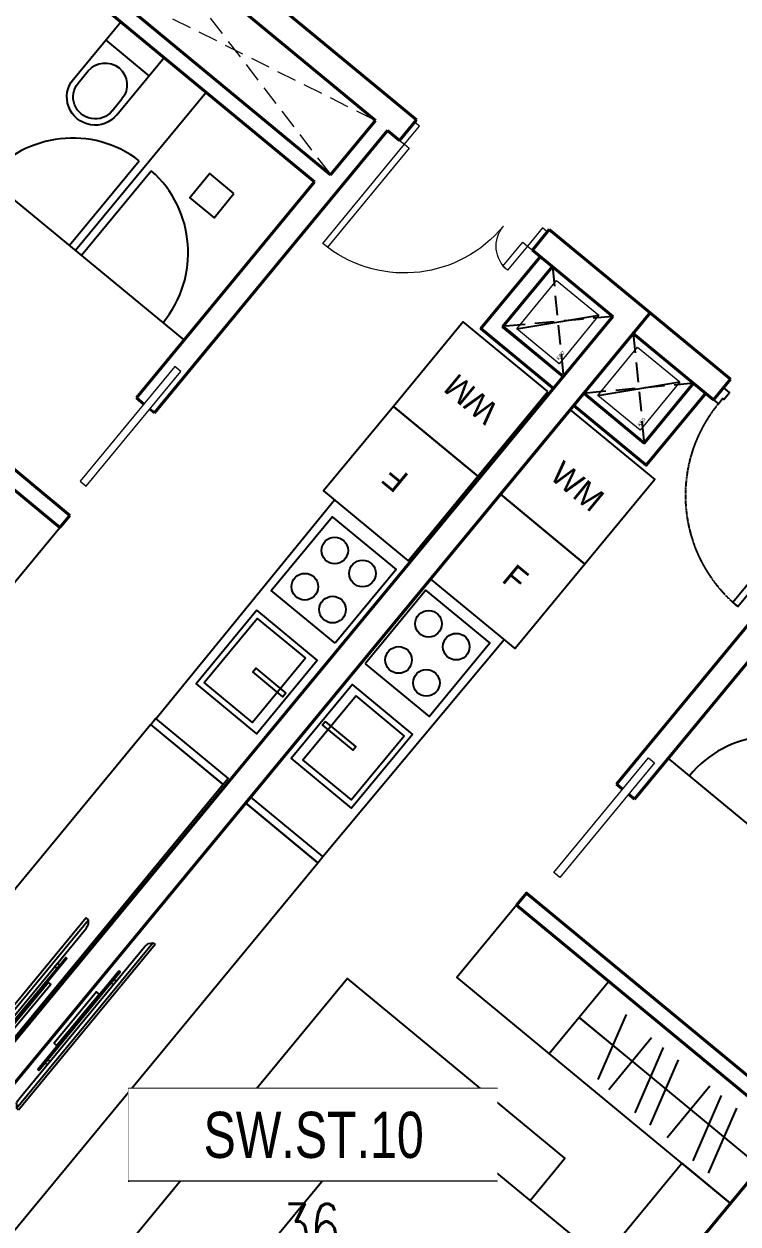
# Model space of a CAD drawing. Header units: millimetres. Extents: x -361679452 to 361242511, y -278557090 to 278849308.
# Drawn here: x -68472 to -63911, y 95349 to 103012 of the extents above; entities that cross this region are included whole.
import ezdxf
from ezdxf.enums import TextEntityAlignment as Align
from ezdxf.xclip import XClip

# ---------------------------------------------------------------- set-up
doc = ezdxf.new("R2010")
doc.units = ezdxf.units.MM
doc.header["$MEASUREMENT"] = 0
doc.header["$XCLIPFRAME"] = 0
doc.set_wipeout_variables(frame=1)
doc.linetypes.add('HIDDEN', pattern=[0.375, 0.25, -0.125])
doc.linetypes.add('TYPICAL 2 +1 BEDROOM FRONT$0$DASHED2', pattern=[9.524999999999999, 6.35, -3.175])
for name, color, linetype in [('A-ANNO-ROOM', 50, 'Continuous'), ('A-DRAIN', 251, 'Continuous'), ('A-FLOR-STRS', 1, 'Continuous'), ('A-FURNITURE', 251, 'Continuous'), ('A-UNIT', 1, 'Continuous'), ('MEP-M-DUCT-15', 6, 'Continuous'), ('MEP-M-DUCT-25', 7, 'Continuous'), ('SPE-MEP-General', 170, 'Continuous'), ('trục hút mùi', 21, 'Continuous'), ('TYPICAL 2 +1 BEDROOM FRONT$0$A-_DOOR----_E-', 32, 'Continuous')]:
    doc.layers.add(name, color=color, linetype=linetype)
for name, color, linetype, lineweight in [('A-DOOR', 1, 'Continuous', 9), ('KT-Chuviet', 255, 'Continuous', 15), ('KT-lomo nuoc', 3, 'HIDDEN', 5), ('KT-Net cat', 1, 'Continuous', 40), ('KT-Net cua', 87, 'Continuous', 9), ('KT-Net thay', 7, 'Continuous', 15), ('KT-Net truc', 18, 'Continuous', 15), ('SPE-MEP-HVAC', 140, 'Continuous', 0), ('SPE-MEP-M-WALL OPENING', 81, 'Continuous', 0)]:
    doc.layers.add(name, color=color, linetype=linetype, lineweight=lineweight)
doc.styles.add('220126_HDN_HBA typical plan$0$210902_YS plan 330pm ver13$0$01 Level 1$0$CENTURY GOTHIC', font='GOTHIC.TTF')
doc.styles.add('220126_HDN_HBA typical plan$0$211210_HDN_HBA_TYPICAL PLAN CORE OPT 1$0$HBA-Text', font='GOTHIC.TTF')
doc.styles.add('font unicode ccu', font='arial.ttf')
doc.styles.add('ROMANS', font='ROMANS.SHX')
doc.styles.get("Standard").update_dxf_attribs({"font": 'arial.ttf'})

# ---------------------------------------------------------------- blocks, each defined once
blk = doc.blocks.new('BEDH-1')
for p, q in [((475, -1.054711873393899e-13), (-475, 1.054711873393899e-13)), ((-475, 1.054711873393899e-13), (-475.0000000000002, -1050)), ((-381.8394731497392, -27.72451273631296), (-381.8394731497393, -215.2726866770535)), ((-20.94842891092413, -27.72451273631304), (-381.8394731497392, -27.72451273631296)), ((-20.94842891092416, -169.6087834425271), (-20.94842891092413, -27.72451273631304)), ((379.7956140944734, -27.72451273631313), (52.11540216114371, -27.72451273631306)), ((52.11540216114371, -27.72451273631306), (52.11540216114368, -169.6087834425271)), ((379.7956140944734, -169.6087834425271), (379.7956140944734, -27.72451273631313)), ((474.9999999999998, -1050), (475, -1.054711873393899e-13)), ((-162.6479800441303, -169.608783442527), (-475.0000000000001, -498.4003835124894)), ((474.9999999999999, -169.6087834425272), (-162.6479800441303, -169.608783442527)), ((-162.6479800441303, -169.608783442527), (-162.6479800441303, -498.4003835124894)), ((-206.9290897110478, -215.2726866770535), (-381.8394731497393, -215.2726866770535)), ((-475.0000000000001, -498.4003835124894), (-162.6479800441303, -498.4003835124894)), ((-475.0000000000002, -1050), (474.9999999999998, -1050))]:
    blk.add_line(p, q)
blk = doc.blocks.new('weqwq333')
blk.add_wipeout([(789.9991194265974, -3.254973069968852e-07), (789.9999072943253, 22.459753119357448), (747.0709751061902, 22.459753119357444), (747.4999072943253, 24.95975311935699), (747.0709751061902, 27.459753119356876), (995.9999072943253, 27.45975311935689), (995.9999072943253, 37.459753119357), (930.999907294326, 37.459753119357), (930.999907294326, 57.459753119357), (1231.8664491169725, 57.459753118988104), (1249.7089296661925, 59.06439810742923), (1266.9787932754527, 63.82683536194902), (1278.4893502848695, 73.1432942404494), (1289.9999072942878, 82.4597531189515), (1289.9999072941914, 102.45975311891728), (-160.00009270580904, 102.45975311950394), (-160.00009270581904, 82.45975311947211), (-148.48953569637888, 73.14329424100924), (-136.9789786872534, 63.826835362552735), (-119.70911507775418, 59.06439810790778), (-101.86663452839275, 57.4597531194338), (198.99990729432534, 57.45975311935696), (198.99990729432534, 37.45975311935696), (133.99990729432488, 37.459753119356954), (133.99990729432488, 27.459753119356844), (382.9288394824605, 27.459753119358677), (382.9288394824605, 22.459753119357426), (339.9999072943251, 22.459753119357423), (339.9991199803412, 0.015785265669614107)]).dxf.layer = 'A-DRAIN'
at = {"layer": 'A-DRAIN'}
for p, q in [((-160.0000927059446, 102.4597531193867), (-160.0000927057117, 82.45975311938673)), ((1289.999907294055, 102.4597531189211), (-160.0000927059446, 102.4597531193867)), ((-160.0000927059446, 102.4597531193867), (-160.0000927057117, 82.45975311938673)), ((-160.0000927057117, 82.45975311938673), (1289.999907294055, 82.45975311892107)), ((-136.9789786871988, 63.8268353624735), (-160.0000927057117, 82.45975311938673)), ((1266.97879327531, 63.82683536177501), (1289.999907294055, 82.45975311892107)), ((1289.999907294055, 82.45975311892107), (1289.999907294055, 102.4597531189211)), ((1289.999907294055, 82.45975311892107), (1289.999907294055, 102.4597531189211)), ((-101.8666345283855, 57.45975311938673), (1231.866449116962, 57.45975311892107))]:
    blk.add_line(p, q, dxfattribs=at)
for points in [[(133.9999072942883, 37.4597531191539), (995.9999072942883, 37.4597531191539), (995.9999072945211, 27.45975311938673), (133.9999072945211, 27.45975311938673)], [(198.9999072942883, 57.45975311938673), (228.9999072940554, 57.45975311938673), (228.9999072942883, 37.45975311938673), (198.9999072942883, 37.4597531191539)], [(339.9999072942883, 22.4597531191539), (789.9999072942883, 22.4597531191539), (789.9991194263566, -3.254972398281097e-07), (339.9991199802607, 0.01578526548109949)], [(930.9999072942883, 57.4597531191539), (900.9999072945211, 57.4597531191539), (900.9999072942883, 37.45975311938673), (930.9999072945211, 37.4597531191539)]]:
    blk.add_lwpolyline(points, close=True, dxfattribs=at)
for centre, radius, start, end in [((-101.8666345283855, 157.4597531193867), 99.99999999999999, 249.4439547730391, 270), ((389.9999072940554, 24.9597531191539), 7.499999999999999, 160.5287793647328, 199.4712206352672), ((389.9999072940554, 24.9597531191539), 7.499999999999999, 340.5287793647328, 19.47122063526717), ((739.9999072945211, 24.9597531191539), 7.499999999999999, 160.5287793647328, 199.4712206352672), ((739.9999072945211, 24.9597531191539), 7.499999999999999, 340.5287793647328, 19.47122063526717), ((1231.866449116962, 157.4597531189211), 99.99999999999999, 270, 290.5560452225344)]:
    blk.add_arc(centre, radius, start, end, dxfattribs=at)
blk = doc.blocks.new('*U76')
at = {"layer": 'TYPICAL 2 +1 BEDROOM FRONT$0$A-_DOOR----_E-'}
for points in [[(79.99999999912372, 920), (39.9999999991237, 920), (39.99999999912325, 0), (79.99999999912325, 0)], [(0, 0), (0, 0), (0, 0), (39.99999999912325, 0), (39.99999999912325, -42), (49.99999999912689, -42), (49.99999999912689, -100), (0, -100), (0, -100), (0, -100)], [(1000, 0), (1000, 0), (1000, 0), (960.0000000008731, 0), (960.0000000008731, -42), (950.0000000008731, -42), (950.0000000008731, -100), (1000, -100), (1000, -100), (1000, -100)]]:
    blk.add_lwpolyline(points, close=True, dxfattribs=at)
at = {"layer": 'TYPICAL 2 +1 BEDROOM FRONT$0$A-_DOOR----_E-', "color": 8, "linetype": 'TYPICAL 2 +1 BEDROOM FRONT$0$DASHED2', "ltscale": 0.1}
blk.add_arc((39.99999999912325, 0), 920.0000000017498, 0, 90, dxfattribs=at)
blk = doc.blocks.new('Condo-Studio Corner')
at = {"layer": 'A-FURNITURE'}
for p, q in [((-1948.202804873639, -3587.262413282064, 0.1132918521849478), (-789.3799138450413, -2201.987495244597, 0.05537661077922471)), ((1731.900018867804, -4176.603594141838, 1.17543058519417e-08), (259.1721610110544, -2960.369668706204, 1.175434860746792e-08)), ((-502.223042640835, -4846.189862994361, 0.05479021183692891), (-119.6667088381946, -4382.930397297605, 0.05479021183692888)), ((-8.926377344876528, -4595.712323583313, -0.0950755669010428), (-190.3678659275174, -5012.484608952887, -0.09507556690104273)), ((-311.203054856509, -4614.872774087009, 0.0547902118369611), (-1.074576621875167, -4870.97651254118, 0.05479021183692888)), ((-310.9448757395148, -4614.560130144469, 0.05479021183692888), (844.0663105994463, -5568.897054273752, 0.05479021183692888)), ((152.9660958424211, -4746.233914588811, -0.09507556690104273), (-119.7155245151371, -5076.435381344985, -0.09507556690104278)), ((226.3615499902517, -4806.844158270978, -0.09507556690104278), (44.92006140574813, -5223.616443650099, -0.0950755669010428)), ((323.1126178763807, -4886.741556131397, -0.09507556690104278), (141.6711292918772, -5303.513841510518, -0.09507556690104278)), ((524.589719677344, -5053.122108965181, -0.09507556690104278), (251.9080993216485, -5383.323575718561, -0.0950755669010428)), ((597.9851738251746, -5113.732352650026, -0.0950755669010428), (416.5436852425337, -5530.504638023674, -0.0950755669010428)), ((694.7362417150289, -5193.62975050346, -0.09507556690104278), (513.294753132388, -5610.402035883744, -0.09507556690104278))]:
    blk.add_line(p, q, dxfattribs=at)
for points in [[(-367.3635752936243, -734.8341077984078), (172.3875996685238, -1180.55674478726), (-273.3350373198627, -1720.307919752086), (-813.0862122820108, -1274.585282763233)], [(-813.0862122820108, -1274.585282762884), (-273.3350373180001, -1720.307919751387), (-719.0576743063866, -2260.059094716329), (-1258.808849268535, -1814.336457724799)]]:
    blk.add_lwpolyline(points, close=True, dxfattribs=at)
at = {"layer": 'A-FURNITURE', "ltscale": 5, "elevation": 0.04131058838220988}
for points in [[(-1677.517855946848, -2356.353151705), (-1268.849109190458, -2693.828862569178), (-880.4336683852016, -2223.474267242709), (-1289.102415143454, -1885.998556378414)], [(-1375.089550918841, -2808.125320143765), (-1763.504991724098, -3278.479915470234), (-2149.041545269021, -2960.106603335589), (-1760.626104463765, -2489.75200800621)], [(-1735.339470851177, -2561.212389763212), (-2074.088674961531, -2971.423282736447), (-1765.65943212522, -3226.121932444279), (-1426.910228013003, -2815.911039470928)], [(-1929.861163358146, -2726.098141549621), (-1948.96356208896, -2749.230334764114), (-1756.19528531743, -2908.416990831494), (-1737.092886586615, -2885.284797615837)]]:
    blk.add_lwpolyline(points, close=True, dxfattribs=at)
at = {"layer": 'A-FURNITURE'}
for points, elevation in [([(-1978.624536505842, -3626.985024350462), (-1946.787205294648, -3588.431369002559), (-2409.768923598283, -3206.116246114019), (-2441.606254813203, -3244.669901468675)], 0.09610377327197064), ([(-1978.622749821225, -3626.992419847054), (-2441.25629763765, -3244.952964522061), (-4730.57125138765, -6014.789224400884), (-4267.937703574949, -6396.828679725993)], 0.04131058838220988), ([(1034.405000843224, -5338.408062309376), (-709.7214178834984, -3898.098007604596), (-1091.772204395471, -4360.739126986591), (652.3542143387021, -5801.049181691953)], 1.175433510370276e-08), ([(145.0254732426256, -6418.24008660065), (-163.4024585504085, -6163.539849268505), (346.0069946665317, -5546.668284850544), (654.4349264502525, -5801.368522176985)], 0.05479021183692891)]:
    blk.add_lwpolyline(points, close=True, dxfattribs=dict(at, elevation=elevation))
at = {"layer": 'A-FURNITURE', "elevation": 0.05479021183692893}
blk.add_lwpolyline([(-623.5876705218107, -5783.51654074504), (-400.7263528909534, -5513.640952545917), (-1788.657949948683, -4367.497034055879), (-3444.199166553095, -6372.287117725122), (-2056.267569497228, -7518.43103621772), (-1833.406251935288, -7248.555448100553)], dxfattribs=at)
at = {"layer": 'A-FURNITURE', "ltscale": 5}
for centre in [(-1272.137175840267, -2101.026881616795, 0.04130760890701391), (-1094.790361209714, -2247.478605200187, 0.04130760890701388), (-1463.16116311861, -2332.348813743214, 0.04130760890701388), (-1285.814348489919, -2478.800537328003, 0.04130760890701388)]:
    blk.add_circle(centre, 84.99999999999996, dxfattribs=at)
at = {"layer": 'A-FURNITURE'}
blk.add_arc((934.3479520846449, -3517.079451981466, 0.02850253156703259), 699.9999999999998, 52.4980258424285, 140.4513128180953, dxfattribs=at)
at = {"layer": 'KT-Net cat'}
for p, q in [((143.9197941639286, -115.7144750853186, 9.469528137032222e-09), (656.8288433795096, -539.294027934724, 9.46952809419946e-09)), ((35.66938091622433, -246.7940235728747, 9.469528123777851e-09), (548.5819167926093, -670.3764558377443, 9.469528080945089e-09)), ((-71.76313781464705, -3125.608908071648, 1.175433537115511e-08), (1384.998191584367, -1361.120426221984, 1.17543355495538e-08)), ((43.90663687852793, -3221.110233879182, 1.175433536147182e-08), (1150.49336230458, -1880.764841447759, 1.175433549703098e-08)), ((-1919.264997110324, -8920.051344897947, 1.175433478522515e-08), (3131.816811804019, -2803.708836766309, 1.17543354037015e-08)), ((-33.20067557084258, -3157.435570013477, 1.175433536793638e-08), (-71.75432990747504, -3125.598239642393, 1.175433537115511e-08)), ((43.90663687855704, -3221.110233879182, 1.175433536147182e-08), (5.35297978357994, -3189.272901229037, 1.175433536471765e-08))]:
    blk.add_line(p, q, dxfattribs=at)
at = {"layer": 'KT-Net cat', "elevation": 9.470139689175512e-09}
blk.add_lwpolyline([(548.5819167926093, -670.3764558377443), (656.8288433795096, -539.294027934724)], dxfattribs=at)
at = {"layer": 'KT-Net cat', "elevation": 1.175433529303156e-08}
blk.add_lwpolyline([(1036.887646908202, -5340.454736649961), (1100.563334960723, -5263.348272917938), (-645.9460522152949, -3821.092629564897), (-709.6217402659531, -3898.199093298084)], close=True, dxfattribs=at)
at = {"layer": 'KT-Net cua', "elevation": -0.05136502226448279}
blk.add_lwpolyline([(132.7692178570142, -2956.450992048427), (171.3228732131829, -2988.288323262997), (-433.586419849802, -3720.80777500564), (-472.1400752003829, -3688.97044378781)], close=True, dxfattribs=at)
at = {"layer": 'A-DOOR', "extrusion": (-5.788255105649864e-07, 4.780158418304735e-07, 0.9999999999997183), "rotation": 140.4480118361655}
blk.add_blockref('*U76', (1319.634888571903, -1307.140953304838, -0.001388666062875003), dxfattribs=at)
at = {"layer": 'A-FURNITURE', "xscale": -2.000000000000004, "yscale": 2.000000000000004, "zscale": 2, "rotation": 230.4499624902546}
blk.add_blockref('BEDH-1', (-459.8900311589241, -7150.754832509439, 0.0547902118369289), dxfattribs=at)
at = {"layer": 'A-FURNITURE', "char_height": 149.9999999999999, "width": 310.8634934604632, "attachment_point": 4, "rotation": 320.45035096562424, "style": '220126_HDN_HBA typical plan$0$210902_YS plan 330pm ver13$0$01 Level 1$0$CENTURY GOTHIC'}
for s, insert in [('WM', (-459.1049827942043, -1110.387483792263, 0.04171285660517077)), ('F', (-763.9927378371358, -1769.228943564231, 0.04171285660514475))]:
    blk.add_mtext(s, dxfattribs=dict(at, insert=insert))
at = {"layer": 'A-FURNITURE', "xscale": -0.9450000000000002, "yscale": 0.9450000000000002, "zscale": 0.9450000000000001, "rotation": 230.4480917710433}
blk.add_blockref('weqwq333', (-3868.806851175555, -5028.120853960747, 0.09610080021913879), dxfattribs=at)
at = {"layer": 'KT-Net cat'}
blk.add_line((35.66938091619522, -246.7940235728747, 9.469528123777851e-09), (-6287.382587553089, -7903.326430464396, 9.469527349555856e-09), dxfattribs=at)
blk = doc.blocks.new('qweewe')
for p, q in [((-226617.649540008, -3043559.718917042, 0.0008727778800783348), (-226617.6495399146, -3043199.718917044, 0.0008727778800783348)), ((-226142.6495399146, -3043199.718917163, 0.0008727778800783348), (-226617.6495399146, -3043199.718917044, 0.0008727778800783348)), ((-226467.6495400079, -3043559.718917079, 0.0008727778800783348), (-226467.6495399145, -3043199.718917081, 0.0008727778800783348)), ((-226142.649539925, -3043239.718917165, 0.0008727778800783348), (-226242.649539925, -3043239.718917139, 0.0008727778800783348)), ((-226142.649540008, -3043559.718917165, 0.0008727778800783348), (-226617.649540008, -3043559.718917042, 0.0008727778800783348)), ((-226142.6495399976, -3043519.718917165, 0.0008727778800783348), (-226242.6495399976, -3043519.718917141, 0.0008727778800783348))]:
    blk.add_line(p, q)
for centre, radius, start, end in [((-226242.6495399613, -3043379.718917141, 0.0008727778800783348), 139.9999999999927, 89.99999998332474, 269.9999999833247), ((-226142.6495399613, -3043379.718917165, 0.0008727778800783348), 179.9999999999927, 269.9999999833247, 89.99999998332474), ((-226142.6495399613, -3043379.718917165, 0.0008727778800783348), 139.9999999999927, 269.9999999833247, 89.99999998332474)]:
    blk.add_arc(centre, radius, start, end)
blk = doc.blocks.new('*U28')
at = {"color": 0}
for points in [[(-1100, -150), (-1100, 0), (-1060, 0), (-1060, -150)], [(-40, -150), (-40, 0), (0, 0), (0, -150)], [(-1020, -150), (-1060, -150), (-1060, -350.9565185792744), (-1020, -350.9565185792744)], [(-40, -150), (-80, -150), (-80, -970), (-40, -970)]]:
    blk.add_lwpolyline(points, close=True, dxfattribs=at)
for centre, radius, start, end in [((-1060.538708044109, -150.4191404617477), 200.5381016879552, 270.1539145637665, 0.05069369801717966), ((-41.53932015914406, -152.4398411269907), 818.4643164306439, 179.8292010983319, 267.3066065333389)]:
    blk.add_arc(centre, radius, start, end, dxfattribs=at)
blk = doc.blocks.new('*U271')
at = {"layer": 'KT-lomo nuoc', "ltscale": 500}
for p, q in [((1248.359986269805, 1511.676458294626), (346.9805580070164, -286.5481118142145)), ((1595.340544276822, 1225.137643532751), (1.734723475976807e-18, -0.009297052340116354))]:
    blk.add_line(p, q, dxfattribs=at)
blk.add_lwpolyline([(1248.359986269805, 1511.676458294626), (1595.340544276822, 1225.137643532751), (346.9805580070164, -286.5481118142145), (1.734723475976807e-18, -0.009297052340116354)], close=True, dxfattribs=at)
blk = doc.blocks.new('sl-sss')
at = {"layer": 'A-FURNITURE', "extrusion": (-1.834885121989628e-19, -7.506917587943876e-07, 0.9999999999997182)}
for p, q in [((19668.00119023152, -1842.051659587712, -0.001382934154629839), (19670.46325134806, -3791.720531765313, -0.04415712289154625)), ((19670.44899097217, -2891.74885168107, -0.07202070032830866), (20980.17188957465, -2891.750552246274, -0.002170818154208123)), ((19671.13317047188, -2841.627573983686, -0.01493676472130569), (20370.68659904544, -2841.651610620262, -0.01493678276540959)), ((19671.12973447088, -2941.627573922189, -0.01501644530119088), (20370.68316304815, -2941.651610560657, -0.01501646334529846)), ((17691.15816057286, -5192.135472785609, 0.06808355389227579), (19495.33230586725, -5181.957913346574, -0.01370958400915435))]:
    blk.add_line(p, q, dxfattribs=at)
for points, elevation in [([(18241.20076242459, -1794.793771401386), (18241.17772441727, -3943.088957975602), (17641.17805043978, -3943.082329691371), (17641.20108845268, -1794.787143109705)], 0.05479019523640644), ([(20594.30273539701, -3441.739017487468), (20594.30625017118, -3241.739017517156), (20394.30625020287, -3241.735502752384), (20394.30273543621, -3441.735502722609)], -0.01982921607842353), ([(20195.3215813003, -5792.221505406359), (20195.33388299119, -5092.221505517936), (19495.33388308991, -5092.209203832633), (19495.32158141586, -5792.209203724825)], -0.04131060498270617), ([(20895.32158119607, -5792.233807093511), (20895.33388288315, -5092.233807203195), (20195.33388299119, -5092.221505517936), (20195.32158130405, -5792.221505408207)], -0.04131060498270691), ([(17641.15365608965, -5190.292647862407), (17641.14311202796, -5790.279268448927), (14047.6832656861, -5791.761423812891), (14047.6938097477, -5191.774803230096)], -1.660052212880403e-08), ([(17641.15822078104, -5190.298734669979), (17691.15822076981, -5190.299613357913), (17691.13853236287, -5790.730229070025), (17641.13853237408, -5790.729350376489)], 0.05479316828923938)]:
    blk.add_lwpolyline(points, close=True, dxfattribs=dict(at, elevation=elevation))
at = {"layer": 'A-FURNITURE', "ltscale": 5, "extrusion": (-1.834885121989628e-19, -7.506917587943876e-07, 0.9999999999997182)}
for points, elevation in [([(18636.1531333476, -5248.233207614694), (18026.15313344265, -5248.222487575849), (18026.14434651841, -5748.222487497817), (18636.14434642528, -5748.233207536546)], -1.660052228666387e-08), ([(18597.14548873527, -5683.232522170685), (18065.14548881725, -5683.223172887883), (18065.15251834875, -5283.223172945543), (18597.15251826497, -5283.232522230149)], -1.660052257029115e-08), ([(18791.9231471419, -5769.094681195693), (18791.93246127845, -5239.094681275637), (19401.9324611705, -5239.105401319895), (19401.92314704324, -5769.105401238176)], -1.660052375510729e-08), ([(18346.14469795112, -5728.228111125265), (18316.14469795299, -5728.227583912869), (18316.14909141695, -5478.227583948218), (18346.14909141324, -5478.22811116805)], -1.660052256075017e-08)]:
    blk.add_lwpolyline(points, close=True, dxfattribs=dict(at, elevation=elevation))
for centre in [(18946.92982517552, -5389.097405199121, 0.03148807799780126), (19246.92982512897, -5389.102677356669, 0.03148807799780252), (18946.92578319462, -5619.097405165746, 0.03148807799780255), (19246.92578314804, -5619.102677315698, 0.03148807799780258)]:
    blk.add_circle(centre, 84.99999999999989, dxfattribs=at)
at = {"layer": 'A-FURNITURE', "extrusion": (-1.834885121989628e-19, -7.506917587943876e-07, 0.9999999999997182)}
for centre, start, end in [((19671.13231147777, -2866.627573981052, -0.01280357831995233), 2.044744413049747, 89.99803130458884), ((19671.1305935079, -2916.627573137291, -0.01280818972400597), 269.9980313045888, 357.9513181390066)]:
    blk.add_arc(centre, 699.9999999999992, start, end, dxfattribs=at)
at = {"layer": 'KT-Net cat', "extrusion": (-1.834885121989628e-19, -7.506917587943876e-07, 0.9999999999997182)}
for p, q in [((18241.97049950282, -3941.581159998532, -0.002958917339629302), (18241.94170093472, -1776.503938358583, -0.001333611712190264)), ((18341.97049949397, -3941.579829858107, -0.00295891634110379), (18341.94170093865, -1776.503567213615, -0.001333611433574786)), ((20980.18945736045, -1891.911888796472, -0.001420247509467662), (20980.15608799967, -3791.068541302855, -0.002845928757164176)), ((21080.18945734502, -1891.9136458586, -0.001420248828479687), (21080.15521127561, -3840.966580441585, -0.002883386803925581)), ((21530.18945727561, -1891.921552637781, -0.001420254764033582), (21530.15521493211, -3840.762430592615, -0.002883234454062772)), ((21700.1894572494, -1891.924539643209, -0.001420257006353939), (21700.151700781, -4040.765462217489, -0.003033375379848019)), ((19191.11308901623, -3854.282139465722, -0.002893382684349133), (19191.11372066659, -3791.880169585856, -0.002846538039827692)), ((19191.11372066659, -3791.880169585856, -0.002846538039827692), (20980.15608799967, -3791.068541302855, -0.002845928757164176)), ((19191.11220288273, -3941.823585936145, -0.00295909932676737), (19191.11258289026, -3904.282139463627, -0.00293091727228724)), ((21530.15521493219, -3840.762430592542, -0.002883233550316291), (21080.15521127561, -3840.966580441585, -0.002883386803925581)), ((21530.15345786988, -3940.762441680272, -0.002958302734519219), (19191.11220288273, -3941.823585936145, -0.00295909932676737)), ((21530.15345786995, -3940.762441680345, -0.002958303684639244), (21530.15170080732, -4040.762475211959, -0.003033372932064182)), ((21530.13237312475, -5140.76247504192, -0.003859134376719461), (21530.12066881504, -5806.892037616417, -0.004359192658541441)), ((21700.13237309858, -5140.765462047377, -0.003859136929680804), (21700.11768574264, -5976.669684952882, -0.004486643808521651)), ((21530.12066881504, -5806.892037616417, -0.004359202597366954), (11597.68251507808, -5806.987384721404, -0.004359274173654698)), ((21700.11768574264, -5976.669684952882, -0.004486653278049757), (11597.68703154099, -5976.761227924653, -0.0044867219986061))]:
    blk.add_line(p, q, dxfattribs=at)
for points, elevation in [([(18341.97049949397, -3941.579829859218), (18241.97049950282, -3941.581159999643)], -4.890126489940499e-09), ([(19770.29288277272, -3941.560831165281), (19191.11220546447, -3941.568535081829)], -4.890126478231116e-09), ([(21530.08051130571, -4040.762473962302), (21700.151700781, -4040.765462218627)], -4.890126481266882e-09), ([(21530.06118362315, -5140.762473792485), (21700.13237309858, -5140.765462048825)], -4.890126489506819e-09)]:
    blk.add_lwpolyline(points, dxfattribs=dict(at, elevation=elevation))
at = {"layer": 'KT-Net cua', "extrusion": (-1.834885121989628e-19, -7.506917587943876e-07, 0.9999999999997182), "elevation": -4.890126478231116e-09}
blk.add_lwpolyline([(19502.63128871651, -3904.287614045062), (19502.63216740822, -3854.287614054318), (18552.63216754975, -3854.270918903227), (18552.63128886552, -3904.270918895848)], close=True, dxfattribs=at)
at = {"layer": 'A-FURNITURE', "extrusion": (1.058463918722208e-19, 7.506917587943228e-07, -0.9999999999997182), "zscale": -1.000000000000001, "rotation": 0.001968681574985721}
blk.add_blockref('qweewe', (205532.8360040104, 3041022.659774767, 0.0008727827262249299), dxfattribs=at)
at = {"layer": 'KT-lomo nuoc', "linetype": 'HIDDEN', "extrusion": (4.341342508841056e-13, 7.506917587943877e-07, -0.9999999999997182), "zscale": -1, "rotation": 39.55117326159146}
blk.add_blockref('*U271', (-21530.15521493219, -3840.762430593624, 1.419316036227469e-08), dxfattribs=at)
at = {"layer": 'KT-Net cua', "extrusion": (1.055482736915519e-19, 7.506917587943228e-07, -0.9999999999997182), "zscale": -1.000000000000001, "rotation": 90.00100690677982}
blk.add_blockref('*U28', (-21680.15170078413, -4040.765111288961, 4.846185047008289e-09), dxfattribs=at)
at = {"layer": 'A-FURNITURE', "extrusion": (-1.059138122152904e-19, -7.506917587943225e-07, 0.9999999999997182), "char_height": 149.9999999999998, "width": 310.863493460463, "attachment_point": 4, "text_direction": (1.757383856948458e-05, 0.9999999998452984, 7.506917586784014e-07), "style": '220126_HDN_HBA typical plan$0$210902_YS plan 330pm ver13$0$01 Level 1$0$CENTURY GOTHIC'}
for s, insert in [('WM', (20547.32940052453, -5623.834679240274, -0.01404129725571403)), ('F', (19845.18146083129, -5456.891394693375, 0.02739461407437638))]:
    blk.add_mtext(s, dxfattribs=dict(at, insert=insert))
at = {"layer": 'A-FURNITURE', "extrusion": (-1.057936226757289e-19, -7.506917587943233e-07, 0.9999999999997183), "xscale": 0.9450000000000001, "yscale": 0.9450000000000001, "zscale": 0.9450000000000001, "rotation": 0.001252287801005708}
blk.add_blockref('weqwq333', (15207.20292094158, -5755.556526876609, 0.05479019523640927), dxfattribs=at)
blk = doc.blocks.new('*U100')
at = {"color": 0}
blk.add_lwpolyline([(-2.91038304567337e-11, 0), (399.9999999999709, -9.701276818911232e-12), (399.9999999999709, 349.9999999999903), (-2.91038304567337e-11, 350)], close=True, dxfattribs=at)
at = {"layer": 'MEP-M-DUCT-15'}
for points in [[(50, 50), (50, 299.9999999999709), (149.9999999999709, 200), (50, 50)], [(349.9999999999709, 299.9999999999612), (50, 299.9999999999709), (149.9999999999709, 200), (349.9999999999709, 299.9999999999612)]]:
    blk.add_solid(points, dxfattribs=at)
at = {"layer": 'MEP-M-DUCT-25'}
blk.add_line((-2.91038304567337e-11, -2.91038304567337e-11), (399.9999999999709, 349.9999999999612), dxfattribs=at)
blk = doc.blocks.new('A$C3AE13516')
at = {"layer": 'SPE-MEP-General'}
blk.add_lwpolyline([(1.164153218269348e-10, -499.9999999996919), (500.0000000001164, -499.9999999999097), (499.9999999998836, -2.551132638473064e-10), (0, 6.45741238258779e-11)], close=True, dxfattribs=at)
at = {"layer": 'SPE-MEP-M-WALL OPENING', "color": 1, "extrusion": (-1.429368098491632e-21, 0, -1), "zscale": -1, "rotation": 180.0104958576382}
blk.add_blockref('*U100', (-49.99989876055042, -76.76334756255255), dxfattribs=at)
at = {"layer": 'SPE-MEP-M-WALL OPENING', "color": 1, "insert": (64.64127082942287, -410.7896422147874, 1.163083540589582e-07), "char_height": 21.77335910446063, "attachment_point": 7, "rotation": 359.9790082847188}
blk.add_mtext_dynamic_manual_height_columns('KED', width=18.10155403055251, gutter_width=108866.7955223031, heights=[0], dxfattribs=at)
blk = doc.blocks.new('shaft-1')
at = {"layer": 'SPE-MEP-HVAC', "color": 1, "extrusion": (4.651570258340093e-07, -2.266809032892979e-15, 0.9999999999998919), "rotation": 0.2150540521202118}
for p in [(-83974.1168770321, -5308.77225620065, -0.04318690502023417), (-83972.24316387053, -5978.547921987368, -0.04331436818335933)]:
    blk.add_blockref('A$C3AE13516', p, dxfattribs=at)
blk = doc.blocks.new('A$C21AF0CCA')
at = {"layer": 'A-ANNO-ROOM', "insert": (1197.56892258345, 814.6835720778872), "char_height": 600, "attachment_point": 2, "rotation": 0.10542954816276216, "style": '220126_HDN_HBA typical plan$0$211210_HDN_HBA_TYPICAL PLAN CORE OPT 1$0$HBA-Text'}
blk.add_mtext_dynamic_manual_height_columns('1-BR+', width=722857412.8743668, gutter_width=9765.624999999996, heights=[0], dxfattribs=at)
blk = doc.blocks.new('TAG CAO DO SAN')
at = {"layer": 'KT-Net thay', "flags": 128}
blk.add_lwpolyline([(1526701.778855525, -266095.2298759429), (1526701.778855525, -266566.6584041911), (1527644.63591202, -266566.6584041911), (1527644.63591202, -266095.2298759429)], close=True, dxfattribs=at)
blk.add_wipeout([(1526701.778855525, -266095.2298759429), (1527644.6359120198, -266095.2298759429), (1527644.6359120198, -266566.65840419114), (1526701.778855525, -266566.65840419114)]).dxf.layer = 'KT-Net thay'
for points in [[(1526701.778855525, -266330.9441400666), (1527644.63591202, -266330.9441400666)], [(1526701.778855525, -266566.6584041911), (1527644.63591202, -266566.6584041911)]]:
    blk.add_lwpolyline(points, dxfattribs=at)
at = {"layer": 'KT-Chuviet', "color": 31, "style": 'ROMANS', "width": 0.75}
blk.add_text('DTTT:', height=117.8571320618522, dxfattribs=at).set_placement((1526748.92170835, -266507.8139601254))
at = {"layer": 'KT-Chuviet', "color": 31, "style": 'font unicode ccu', "width": 0.75}
blk.add_attdef('TÊNPHÒNG', text='', height=117.85713, dxfattribs=at).set_placement((1527175.308820772, -266213.4467624734), align=Align.MIDDLE_CENTER)
at = {"layer": 'KT-Chuviet', "color": 31, "ltscale": 15, "style": 'ROMANS', "width": 0.75, "flags": 8}
blk.add_attdef('CAO-DO', (1527091.943339912, -266507.7298381611), '', height=117.8571320618522, dxfattribs=at)
blk = doc.blocks.new('*U241')
at = {"linetype": 'HIDDEN', "ltscale": 500}
for p, q in [((453.9702085506534, 199.963343001759), (201.5541099975932, -457.5816746024486)), ((655.5243185482473, -257.6183316006897), (0, 0))]:
    blk.add_line(p, q, dxfattribs=at)
blk.add_lwpolyline([(453.9702085506534, 199.963343001759), (655.5243185482473, -257.6183316006897), (201.5541099975932, -457.5816746024486), (0, 0)], close=True, dxfattribs=at)
blk = doc.blocks.new('A$Cc3a6237a')
at = {"layer": 'KT-Net cat'}
for points, elevation in [([(-7442.965774306758, -9507.25425803967), (-7822.520006899853, -9966.853677312407), (-7359.882302220132, -10348.91703858942)], -1.80622120685576e-09), ([(-7365.860138929886, -9570.9309491686), (-7681.737680394035, -9953.424733064458), (-7296.205611091194, -10271.81140321254)], -1.80622120685576e-09), ([(-7165.28644761008, -10379.91608578022), (-6779.757732354272, -10698.29998603201), (-6463.886678903444, -10315.8140584236)], -1.174505944186014e-08), ([(-7228.963138739018, -10457.0217211571), (-6766.328788106337, -10839.08231253782), (-6386.781043526571, -10379.49074955253)], -1.174505944186014e-08)]:
    blk.add_lwpolyline(points, dxfattribs=dict(at, elevation=elevation))
at = {"layer": 'trục hút mùi', "linetype": 'HIDDEN', "ltscale": 1000, "xscale": -1, "rotation": 254.2212213649985}
for p in [(-7296.205611091216, -10271.81140321257, -1.80622120685576e-09), (-6779.760480389174, -10698.3033136072, -1.174505944186014e-08)]:
    blk.add_blockref('*U241', p, dxfattribs=at)

msp = doc.modelspace()

# ---------------------------------------------------------------- block references
at = {"layer": 'A-UNIT'}
msp.add_blockref('Condo-Studio Corner', (-64615.36540134551, 101283.4813032413, -1.171039558176673e-08), dxfattribs=at)

# ---------------------------------------------------------------- next in the draw order: block references
at = {"layer": 'A-FLOR-STRS', "extrusion": (-5.788255105649882e-07, 4.780158418305737e-07, 0.9999999999997182), "rotation": 50.44882673718962}
msp.add_blockref('sl-sss', (-82897.71543522266, 88241.50409205565, 0.09016415421457417), dxfattribs=at)

# ---------------------------------------------------------------- next in the draw order: block references
at = {"layer": 'A-ANNO-ROOM'}
for p in [(-193366.6029767873, 192837.9996409905, 5.460855537377236e-05), (-194725.1126339572, 187914.7636662904, 5.460855537377236e-05), (-204628.500881133, 156603.4286092457, 5.461079910308954e-05)]:
    msp.add_blockref('A$C21AF0CCA', p, dxfattribs=at)
at = {"layer": 'A-FLOR-STRS', "extrusion": (-5.788255105649882e-07, 4.780158418305737e-07, 0.9999999999997182), "rotation": 50.4488267371896}
msp.add_blockref('shaft-1', (-16035.66052244894, 169204.2247508426, 0.09016416596893963), dxfattribs=at)

# ---------------------------------------------------------------- next in the draw order: block references
at = {"layer": 'KT-Net truc'}
ref = msp.add_blockref('TAG CAO DO SAN', (-3884559.431298291, 761452.0651581921, -3.413037456164921e-05), dxfattribs=dict(at, xscale=2.5, yscale=2.5, zscale=2.5))
XClip(ref).set_block_clipping_path([(1526674.1636322693, -266333.1122202865), (1527644.6359120195, -266095.2298759429)])
ref.add_attrib('CAO-DO', '36', (-66829.57294850975, 95182.74056278937, -3.413037456164921e-05), dxfattribs={"layer": 'KT-Chuviet', "color": 31, "ltscale": 15, "height": 294.6428301546305, "style": 'ROMANS', "width": 0.7500000000000001})
ref.add_attrib('CAO-DO', '-0.030', (-66829.57294850975, 94593.45490248012, -3.413037456164921e-05), dxfattribs={"layer": 'KT-Chuviet', "color": 31, "ltscale": 15, "height": 294.6428301546305, "style": 'ROMANS', "width": 0.7500000000000001})
ref.add_attrib('TÊNPHÒNG', 'SW.ST.10', dxfattribs={"layer": 'KT-Chuviet', "color": 31, "height": 294.642825, "style": 'font unicode ccu', "width": 0.7500000000000001}).set_placement((-66621.1592463586, 95918.44825200853, -3.413037456164921e-05), align=Align.MIDDLE_CENTER)

# ---------------------------------------------------------------- next in the draw order: block references
at = {"layer": 'KT-Net cat'}
msp.add_blockref('A$Cc3a6237a', (-57730.27041340509, 111034.1205544606), dxfattribs=at)

doc.saveas('drawing.dxf')
